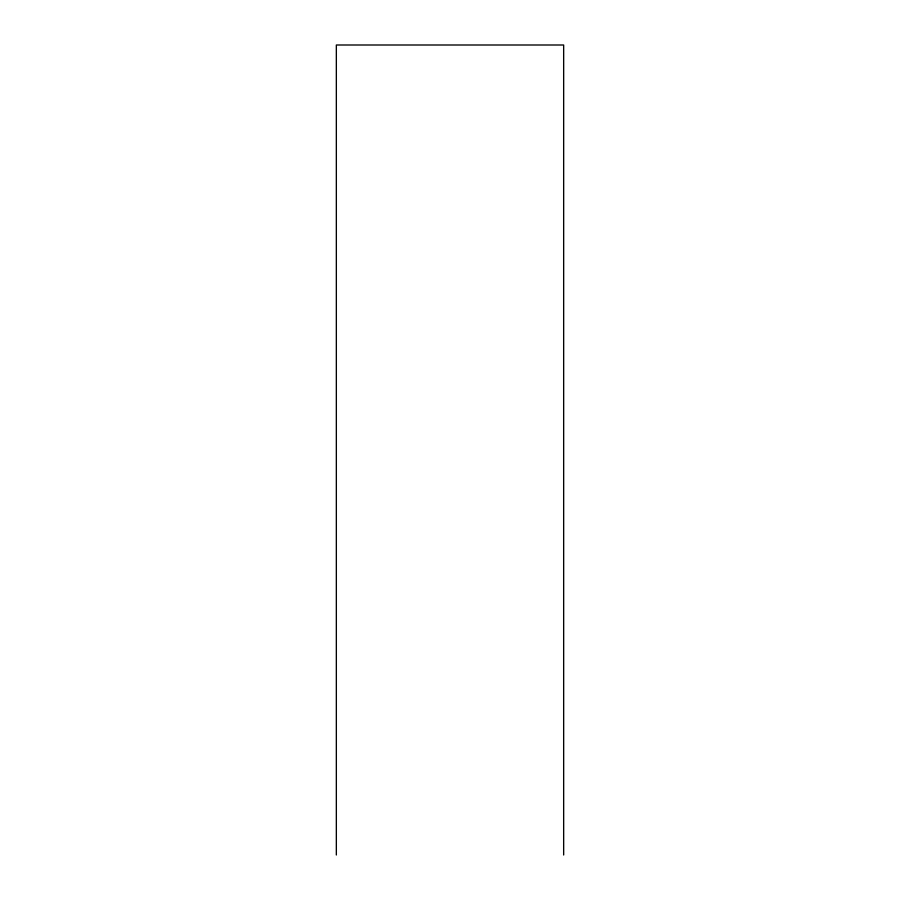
<?xml version="1.0" encoding="UTF-8"?>
<svg xmlns="http://www.w3.org/2000/svg" width="900" height="900" viewBox="0 0 900 900"><rect width="100%" height="100%" fill="white"/><g stroke="black" fill="none" stroke-linecap="round" stroke-linejoin="round"><path stroke-width="1.35" d="M563.659 855L563.659 45L336.341 45L336.341 855"/></g></svg>
